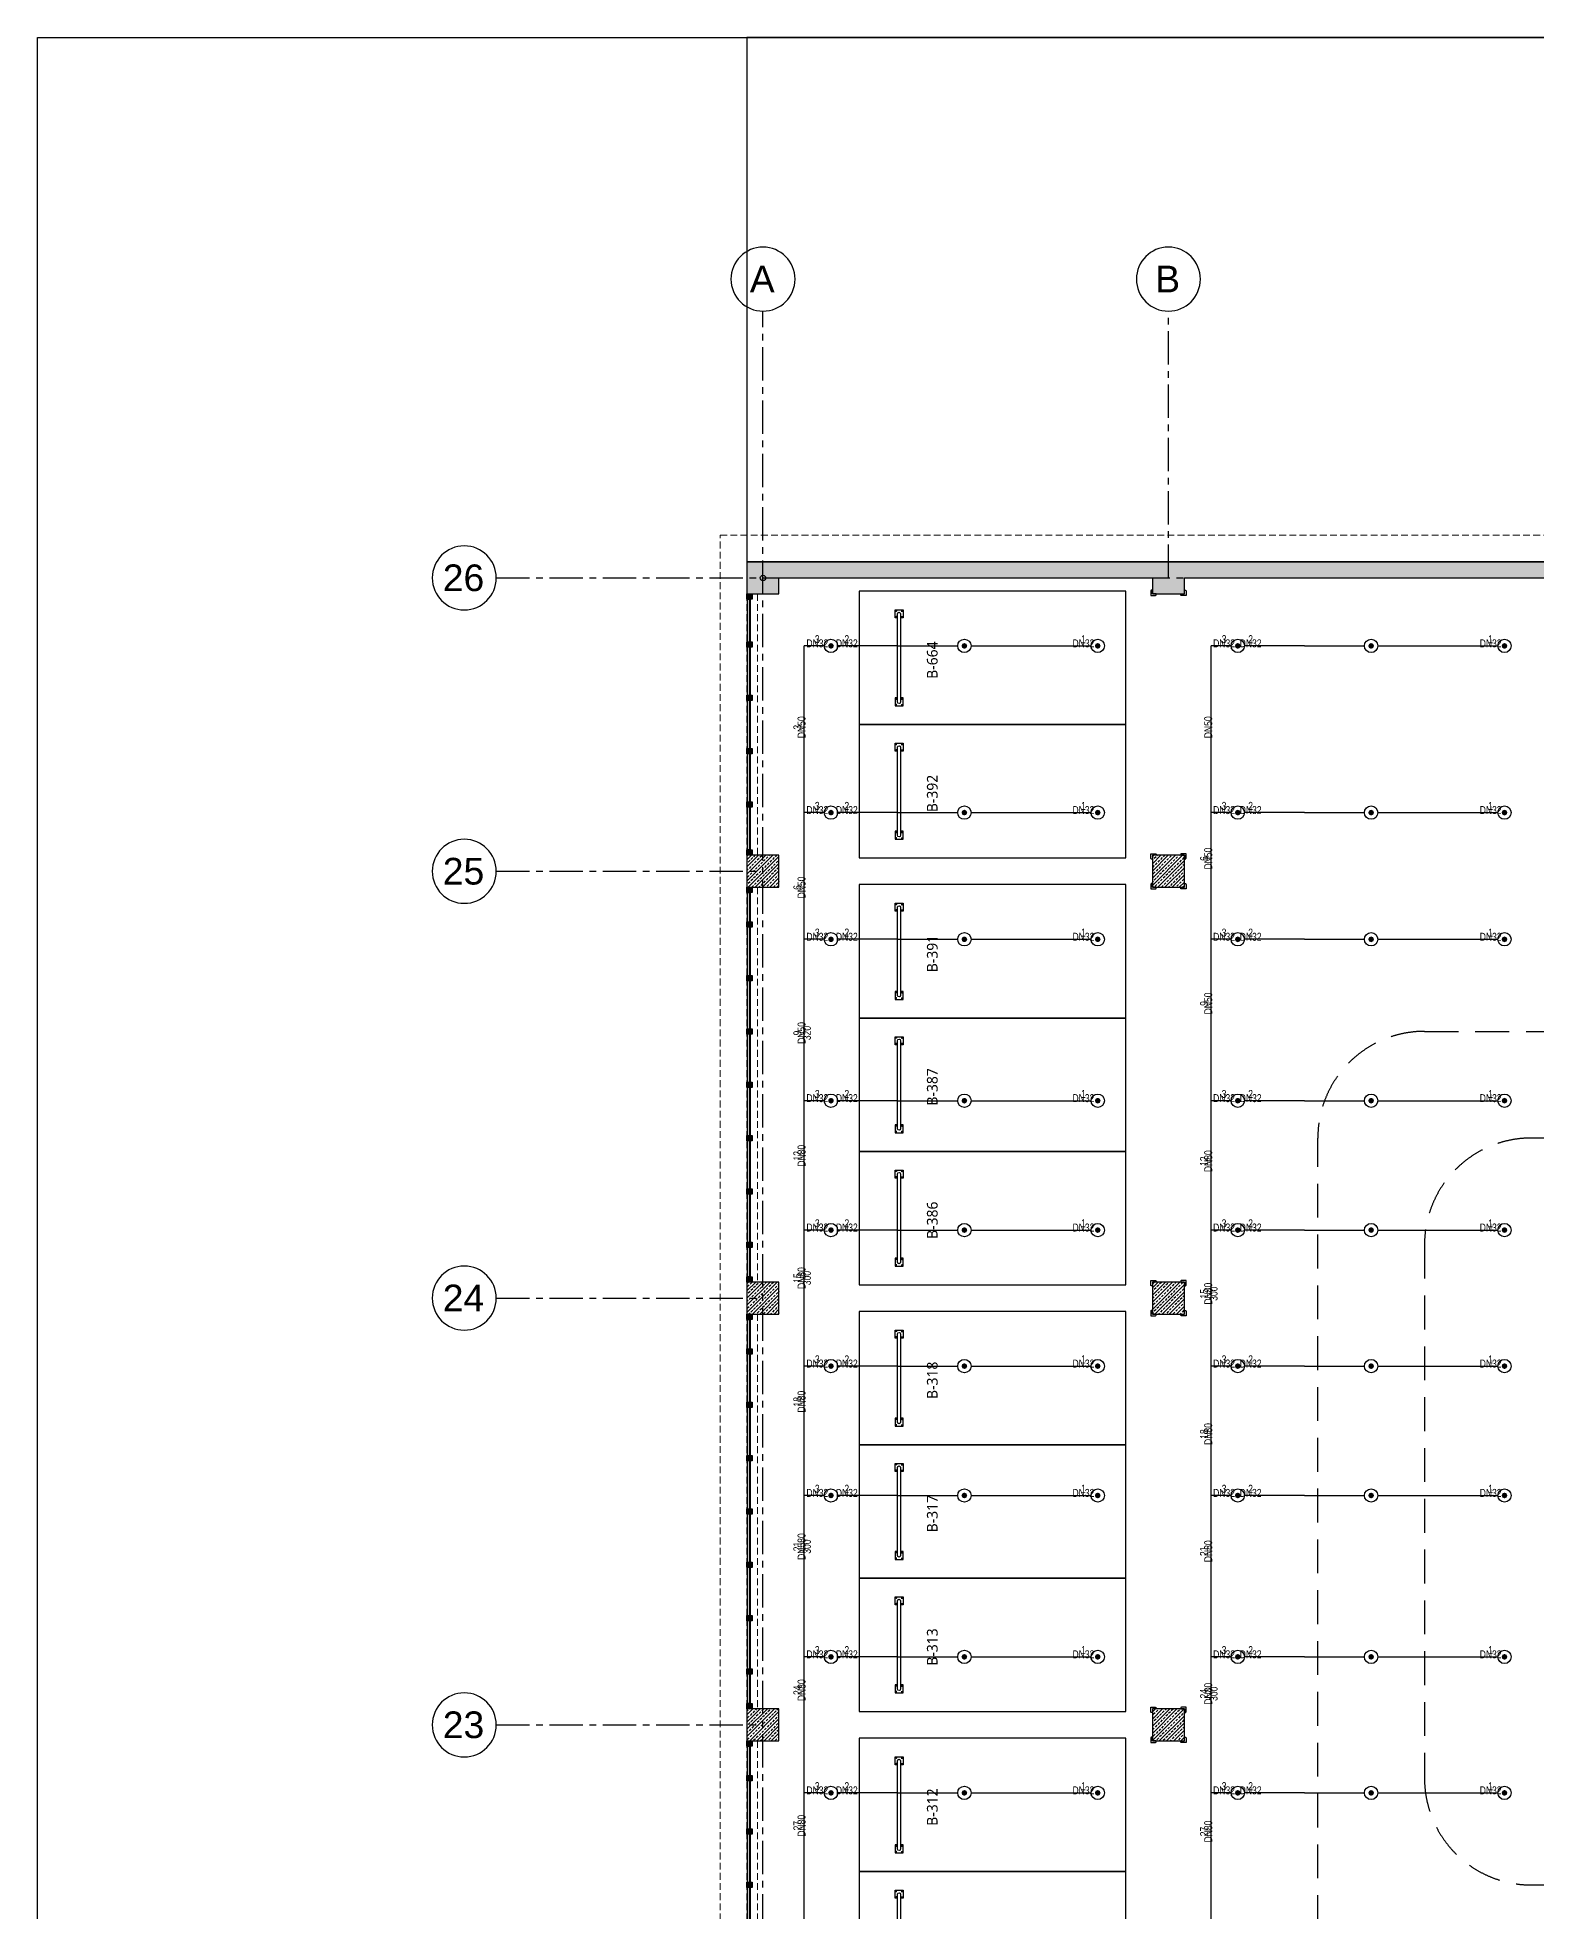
# Model space of a CAD drawing. Header units: millimetres. Extents: x -379292 to 1221486, y 92049 to 447512.
# Drawn here: x 272528 to 300628, y 253121 to 288249 of the extents above; entities that cross this region are included whole.
import ezdxf
from ezdxf.enums import TextEntityAlignment as Align
from ezdxf.lldxf.tags import DXFTag

# ---------------------------------------------------------------- set-up
doc = ezdxf.new("R2010")
doc.units = ezdxf.units.MM
doc.linetypes.add('CENTER', pattern=[2, 1.25, -0.25, 0.25, -0.25])
doc.linetypes.add('HIDDEN', pattern=[9.525, 6.35, -3.175])
for name, color, linetype in [('-M-YNGN-SPR-YUK', 7, 'Continuous'), ('-M-YNGN-ZON1-CAP-', 7, 'Continuous'), ('-M-YNGN-ZON1-SPR-', 7, 'Continuous'), ('05_AXIS', 211, 'CENTER'), ('05_AXIS NAME', 7, 'Continuous'), ('05_HANDRAIL', 153, 'Continuous'), ('05_HATCH CONCRETE', 141, 'Continuous'), ('05_HATCH SOLID-2', 253, 'Continuous'), ('05_SYMBOL', 2, 'Continuous'), ('202-A-Y-MahalAd', 141, 'Continuous')]:
    doc.layers.add(name, color=color, linetype=linetype)
doc.layers.add('-M-YNGN-ZON1', color=5, linetype='SP', lineweight=30)
doc.layers.add('06_FORMWORK HIDDEN', color=252, linetype='HIDDEN2', lineweight=0)
doc.styles.add('CIZGI', font='tahoma.ttf', dxfattribs={"width": 0.8, "oblique": 20})
doc.styles.add('PIPESIZE', font='hcad.shx', dxfattribs={"width": 0.8})
doc.styles.add('SPR-NOT', font='romans.shx')
doc.styles.get("Standard").update_dxf_attribs({"font": 'segoeuil.ttf'})
doc.styles.add('YAZI-5', font='arial.ttf', dxfattribs={"height": 5})
tags = doc.linetypes.add('HIDDEN2', pattern=[0.1875, 0.125, -0.0625]).pattern_tags.tags
tags[6:7] = [DXFTag(74, 4), DXFTag(75, 0), DXFTag(340, '0'), DXFTag(46, 0.0), DXFTag(50, 0.0), DXFTag(44, 0.0), DXFTag(45, 0.0)]
tags[4:5] = [DXFTag(74, 4), DXFTag(75, 0), DXFTag(340, '0'), DXFTag(46, 0.0), DXFTag(50, 0.0), DXFTag(44, 0.0), DXFTag(45, 0.0)]
doc.linetypes.add('SP', pattern='A,2,-0.1,["SP",CIZGI,S=0.14,R=0.2,X=0,Y=-0.07],-0.255', length=2.355)
pattern_1 = [(225, (905000, -3e-07), (67.351921, -67.351921), []), (225, (904932.65, -3e-07), (67.351921, -67.351921), [47.625, -23.8125])]

# ---------------------------------------------------------------- blocks, each defined once
blk = doc.blocks.new('AWAKS ADI')
at = {"layer": '05_AXIS NAME', "color": 2}
blk.add_circle((0, 0), 6, dxfattribs=at)
at = {"layer": '05_AXIS NAME', "style": 'YAZI-5'}
blk.add_attdef('AKSADI', text='', height=5, dxfattribs=at).set_placement((0, 0), align=Align.MIDDLE_CENTER)
blk = doc.blocks.new('202_Aks')
at = {"layer": '05_AXIS', "ltscale": 500}
for p, q in [((0, -182300), (0, 5000)), ((7600, 0), (7600, 5000)), ((-5000, 0), (142900, 0)), ((-5000, -5500), (0, -5500)), ((-5000, -13500), (0, -13500)), ((-5000, -21500), (0, -21500))]:
    blk.add_line(p, q, dxfattribs=at)
at = {"layer": '05_AXIS NAME'}
ref = blk.add_blockref('AWAKS ADI', (0, 5600), dxfattribs=dict(at, xscale=-100, yscale=100, zscale=100))
ref.add_attrib('AKSADI', 'A', dxfattribs={"height": 500, "style": 'YAZI-5'}).set_placement((-14, 5602), align=Align.MIDDLE_CENTER)
ref = blk.add_blockref('AWAKS ADI', (7600, 5600), dxfattribs=dict(at, xscale=-100, yscale=100, zscale=100))
ref.add_attrib('AKSADI', 'B', dxfattribs={"height": 500, "style": 'YAZI-5'}).set_placement((7586, 5602), align=Align.MIDDLE_CENTER)
ref = blk.add_blockref('AWAKS ADI', (-5600, 0), dxfattribs=dict(at, xscale=-100, yscale=100, zscale=100))
ref.add_attrib('AKSADI', '26', dxfattribs={"height": 500, "style": 'YAZI-5'}).set_placement((-5614, 2), align=Align.MIDDLE_CENTER)
ref = blk.add_blockref('AWAKS ADI', (-5600, -5500), dxfattribs=dict(at, xscale=-100, yscale=100, zscale=100))
ref.add_attrib('AKSADI', '25', dxfattribs={"height": 500, "style": 'YAZI-5'}).set_placement((-5614, -5498), align=Align.MIDDLE_CENTER)
ref = blk.add_blockref('AWAKS ADI', (-5600, -13500), dxfattribs=dict(at, xscale=-100, yscale=100, zscale=100))
ref.add_attrib('AKSADI', '24', dxfattribs={"height": 500, "style": 'YAZI-5'}).set_placement((-5614, -13498), align=Align.MIDDLE_CENTER)
ref = blk.add_blockref('AWAKS ADI', (-5600, -21500), dxfattribs=dict(at, xscale=-100, yscale=100, zscale=100))
ref.add_attrib('AKSADI', '23', dxfattribs={"height": 500, "style": 'YAZI-5'}).set_placement((-5614, -21498), align=Align.MIDDLE_CENTER)
blk = doc.blocks.new('202_Vida')
at = {"color": 0, "linetype": 'ByBlock', "ltscale": 0.2}
for points in [[(1, 0), (-1, 0)], [(0, 1), (0, -1)]]:
    blk.add_lwpolyline(points, dxfattribs=at)
at = {"color": 0, "linetype": 'ByBlock'}
for radius in [0.42, 0.23, 0.155]:
    blk.add_circle((0, 0), radius, dxfattribs=at)
blk = doc.blocks.new('202_Stoper')
at = {"color": 0, "linetype": 'ByBlock'}
for points in [[(-750, -30), (-750, -75), (-900, -75), (-900, 75), (-750, 75), (-750, 30)], [(750, -30), (750, -75), (900, -75), (900, 75), (750, 75), (750, 30)]]:
    blk.add_lwpolyline(points, dxfattribs=at)
blk.add_lwpolyline([(825, -30, 1), (825, 30), (-825, 30, 1), (-825, -30)], format="xyb", close=True, dxfattribs=at)
at = {"color": 0, "linetype": 'ByBlock', "yscale": 10, "zscale": 10, "rotation": 180}
for p, xscale in [((-877, 53), -10), ((-772, 53), 10), ((772, 53), -10), ((877, 53), 10)]:
    blk.add_blockref('202_Vida', p, dxfattribs=dict(at, xscale=xscale))
at = {"color": 0, "linetype": 'ByBlock', "yscale": 10, "zscale": 10}
for p, xscale in [((-877, -52), 10), ((-772, -52), -10), ((772, -52), 10), ((877, -52), -10)]:
    blk.add_blockref('202_Vida', p, dxfattribs=dict(at, xscale=xscale))
blk = doc.blocks.new('202_Mahalblok')
at = {"color": 0, "linetype": 'ByBlock', "flags": 128}
blk.add_lwpolyline([(0, 0), (0, 5000), (2500, 5000), (2500, 0)], close=True, dxfattribs=at)
at = {"color": 252}
blk.add_blockref('202_Stoper', (1250, 750), dxfattribs=at)
at = {"color": 0, "linetype": 'ByBlock', "ltscale": 25}
blk.add_attdef('MAHALNO', text='', height=200, dxfattribs=at).set_placement((1209, 1390), align=Align.BOTTOM_CENTER)
blk = doc.blocks.new('202_KorkulukDikme')
at = {"ltscale": 25}
h = blk.add_hatch(color=253, dxfattribs=at)
h.dxf.hatch_style = 1
h.paths.add_polyline_path([(-50, 0), (-50, 100), (50, 100), (50, 0)])
at = {"color": 0, "linetype": 'ByBlock', "ltscale": 25}
blk.add_lwpolyline([(-50, 0), (-50, 100), (50, 100), (50, 0)], close=True, dxfattribs=at)
blk = doc.blocks.new('*U10')
at = {"ltscale": 25}
h = blk.add_hatch(color=253, dxfattribs=at)
h.dxf.hatch_style = 1
h.paths.add_polyline_path([(100, 60), (4800, 60), (4800, 10), (100, 10)])
at = {"color": 0, "linetype": 'ByBlock', "ltscale": 25}
blk.add_lwpolyline([(100, 60), (4800, 60), (4800, 10), (100, 10)], close=True, dxfattribs=at)
blk.add_lwpolyline([(100, 45), (4800, 45)], dxfattribs=at)
at = {"ltscale": 25}
for p in [(50, 0), (950, 0), (1950, 0), (2950, 0), (3950, 0), (4850, 0)]:
    blk.add_blockref('202_KorkulukDikme', p, dxfattribs=at)
blk = doc.blocks.new('*U13')
at = {"ltscale": 25}
h = blk.add_hatch(color=253, dxfattribs=at)
h.dxf.hatch_style = 1
h.paths.add_polyline_path([(100, 60), (7300, 60), (7300, 10), (100, 10)])
at = {"color": 0, "linetype": 'ByBlock', "ltscale": 25}
blk.add_lwpolyline([(100, 60), (7300, 60), (7300, 10), (100, 10)], close=True, dxfattribs=at)
blk.add_lwpolyline([(100, 45), (7300, 45)], dxfattribs=at)
at = {"ltscale": 25}
for p in [(50, 0), (700, 0), (1700, 0), (2700, 0), (3700, 0), (4700, 0), (5700, 0), (6700, 0), (7350, 0)]:
    blk.add_blockref('202_KorkulukDikme', p, dxfattribs=at)
blk = doc.blocks.new('*U14')
at = {"ltscale": 25}
h = blk.add_hatch(color=253, dxfattribs=at)
h.dxf.hatch_style = 1
h.paths.add_polyline_path([(100, 60), (7300, 60), (7300, 10), (100, 10)])
at = {"color": 0, "linetype": 'ByBlock', "ltscale": 25}
blk.add_lwpolyline([(100, 60), (7300, 60), (7300, 10), (100, 10)], close=True, dxfattribs=at)
blk.add_lwpolyline([(100, 45), (7300, 45)], dxfattribs=at)
at = {"ltscale": 25}
for p in [(50, 0), (700, 0), (1700, 0), (2700, 0), (3700, 0), (4700, 0), (5700, 0), (6700, 0), (7350, 0)]:
    blk.add_blockref('202_KorkulukDikme', p, dxfattribs=at)
blk = doc.blocks.new('*U15')
at = {"ltscale": 25}
h = blk.add_hatch(color=253, dxfattribs=at)
h.dxf.hatch_style = 1
h.paths.add_polyline_path([(100, 60), (7300, 60), (7300, 10), (100, 10)])
at = {"color": 0, "linetype": 'ByBlock', "ltscale": 25}
blk.add_lwpolyline([(100, 60), (7300, 60), (7300, 10), (100, 10)], close=True, dxfattribs=at)
blk.add_lwpolyline([(100, 45), (7300, 45)], dxfattribs=at)
at = {"ltscale": 25}
for p in [(50, 0), (700, 0), (1700, 0), (2700, 0), (3700, 0), (4700, 0), (5700, 0), (6700, 0), (7350, 0)]:
    blk.add_blockref('202_KorkulukDikme', p, dxfattribs=at)
blk = doc.blocks.new('bariyer')
at = {"color": 8, "ltscale": 25}
blk.add_lwpolyline([(0, -70), (15, -70, 0.414214), (30, -55), (30, 30), (-55, 30, 0.414214), (-70, 15), (-70, 0), (0, 0)], format="xyb", close=True, dxfattribs=at)
blk = doc.blocks.new('OtoParkBodrumKatMimari')
at = {"layer": '05_HATCH CONCRETE'}
h = blk.add_hatch(dxfattribs=at)
h.set_pattern_fill('ANSI33', color=8, scale=15, angle=180, style=0)
h.set_pattern_definition(pattern_1)
h.paths.add_polyline_path([(12300, 177300), (12300, 177000), (12900, 177000), (12900, 177300), (19900, 177300), (19900, 177000), (20500, 177000), (20500, 177300), (28300, 177300), (28300, 177000), (28900, 177000), (28900, 177300), (36700, 177300), (36700, 177000), (37300, 177000), (37300, 177300), (45100, 177300), (45100, 177000), (45700, 177000), (45700, 177300), (53500, 177300), (53500, 177000), (54100, 177000), (54100, 177300), (61900, 177300), (61900, 177000), (62500, 177000), (62500, 177300), (70300, 177300), (70300, 177000), (70900, 177000), (70900, 177600), (4700, 177600), (4700, 177000), (5300, 177000), (5300, 177300)])
h = blk.add_hatch(dxfattribs=at)
h.set_pattern_fill('ANSI33', color=8, scale=15, angle=180, style=0)
h.set_pattern_definition(pattern_1)
h.paths.add_polyline_path([(5300, 171500), (5300, 172100), (4700, 172100), (4700, 171500)])
h = blk.add_hatch(dxfattribs=at)
h.set_pattern_fill('ANSI33', color=8, scale=15, angle=180, style=0)
h.set_pattern_definition(pattern_1)
h.paths.add_polyline_path([(12900, 172100), (12300, 172100), (12300, 171500), (12900, 171500)])
h = blk.add_hatch(dxfattribs=at)
h.set_pattern_fill('ANSI33', color=8, scale=15, angle=180, style=0)
h.set_pattern_definition(pattern_1)
h.paths.add_polyline_path([(5300, 163500), (5300, 164100), (4700, 164100), (4700, 163500)])
h = blk.add_hatch(dxfattribs=at)
h.set_pattern_fill('ANSI33', color=8, scale=15, angle=180, style=0)
h.set_pattern_definition(pattern_1)
h.paths.add_polyline_path([(12900, 164100), (12300, 164100), (12300, 163500), (12900, 163500)])
h = blk.add_hatch(dxfattribs=at)
h.set_pattern_fill('ANSI33', color=8, scale=15, angle=180, style=0)
h.set_pattern_definition(pattern_1)
h.paths.add_polyline_path([(5300, 155500), (5300, 156100), (4700, 156100), (4700, 155500)])
h = blk.add_hatch(dxfattribs=at)
h.set_pattern_fill('ANSI33', color=8, scale=15, angle=180, style=0)
h.set_pattern_definition(pattern_1)
h.paths.add_polyline_path([(12900, 156100), (12300, 156100), (12300, 155500), (12900, 155500)])
at = {"color": 5}
for points in [[(12300, 177300), (12300, 177000), (12900, 177000), (12900, 177300), (19900, 177300)], [(70900, 177600), (4700, 177600), (4700, 177000), (5300, 177000), (5300, 177300), (12300, 177300)]]:
    blk.add_lwpolyline(points, dxfattribs=at)
for points in [[(5300, 171500), (5300, 172100), (4700, 172100), (4700, 171500)], [(12900, 172100), (12300, 172100), (12300, 171500), (12900, 171500)], [(5300, 163500), (5300, 164100), (4700, 164100), (4700, 163500)], [(12900, 164100), (12300, 164100), (12300, 163500), (12900, 163500)], [(5300, 155500), (5300, 156100), (4700, 156100), (4700, 155500)], [(12900, 156100), (12300, 156100), (12300, 155500), (12900, 155500)]]:
    blk.add_lwpolyline(points, close=True, dxfattribs=at)
blk.add_circle((5000, 177300), 50)
at = {"layer": '05_HATCH SOLID-2', "color": 251, "ltscale": 25}
for points in [[(-8600, 187430), (150500, 187430)], [(150500, -8770), (-8600, -8770), (-8600, 187430)], [(150500, -8770), (150500, 187430), (4700, 187430), (4700, 177600), (135600, 177600), (135600, 144600), (143200, 144600), (143200, 59700), (90240, -300), (70300, -300), (63119, 5881)]]:
    blk.add_lwpolyline(points, dxfattribs=at)
at = {"layer": '05_SYMBOL', "color": 252, "linetype": 'HIDDEN', "ltscale": 100}
blk.add_lwpolyline([(17400, 168800, 0.414214), (15400, 166800)], format="xyb", dxfattribs=at)
for points in [[(17400, 168800), (130500, 168800)], [(15400, 51961), (15400, 166800)]]:
    blk.add_lwpolyline(points, dxfattribs=at)
blk.add_lwpolyline([(130500, 154800), (130500, 164800, 0.414214), (128500, 166800), (19400, 166800, 0.414214), (17400, 164800), (17400, 154800, 0.414214), (19400, 152800), (128500, 152800, 0.414214)], format="xyb", close=True, dxfattribs=at)
at = {"layer": '06_FORMWORK HIDDEN', "linetype": 'HIDDEN', "ltscale": 20}
for p, q in [((4200, 178100), (136100, 178100)), ((4200, 55933), (4200, 178100)), ((4700, 177000), (4700, 172100)), ((4900, 177000), (4900, 172100)), ((4700, 171500), (4700, 164100)), ((4900, 171500), (4900, 164100)), ((4700, 163500), (4700, 156100)), ((4900, 163500), (4900, 156100)), ((4700, 155500), (4700, 148100)), ((4900, 155500), (4900, 148100))]:
    blk.add_line(p, q, dxfattribs=at)
at = {"layer": '05_AXIS'}
blk.add_blockref('202_Aks', (5000, 177300), dxfattribs=at)
at = {"layer": '05_HANDRAIL', "rotation": 269.9999999999995}
for name, p in [('*U10', (4700, 177000)), ('*U13', (4700, 171500)), ('*U14', (4700, 163500)), ('*U15', (4700, 155500))]:
    blk.add_blockref(name, p, dxfattribs=at)
at = {"layer": '05_SYMBOL', "color": 8, "rotation": 180}
for p in [(12300, 177000), (12300, 171500), (12300, 163500), (12300, 155500)]:
    blk.add_blockref('bariyer', p, dxfattribs=at)
at = {"layer": '05_SYMBOL', "color": 8, "xscale": -1, "rotation": 180}
for p in [(12900, 177000), (12900, 171500), (12900, 163500), (12900, 155500)]:
    blk.add_blockref('bariyer', p, dxfattribs=at)
at = {"layer": '05_SYMBOL', "color": 8, "xscale": -1}
for p in [(12300, 172100), (12300, 164100), (12300, 156100)]:
    blk.add_blockref('bariyer', p, dxfattribs=at)
at = {"layer": '05_SYMBOL', "color": 8}
for p in [(12900, 172100), (12900, 164100), (12900, 156100)]:
    blk.add_blockref('bariyer', p, dxfattribs=at)
at = {"layer": '202-A-Y-MahalAd', "color": 8, "ltscale": 25}
ref = blk.add_blockref('202_Mahalblok', (6800, 174550), dxfattribs=dict(at, xscale=-1, rotation=270))
ref.add_attrib('MAHALNO', 'B-664', dxfattribs={"layer": '0', "color": 0, "linetype": 'ByBlock', "ltscale": 25, "height": 200, "rotation": 90}).set_placement((8333, 175759), align=Align.BOTTOM_CENTER)
ref = blk.add_blockref('202_Mahalblok', (6800, 172050), dxfattribs=dict(at, xscale=-1, rotation=270))
ref.add_attrib('MAHALNO', 'B-392', dxfattribs={"layer": '0', "color": 0, "linetype": 'ByBlock', "ltscale": 25, "height": 200, "rotation": 90}).set_placement((8333, 173259), align=Align.BOTTOM_CENTER)
ref = blk.add_blockref('202_Mahalblok', (6800, 169050), dxfattribs=dict(at, xscale=-1, rotation=270))
ref.add_attrib('MAHALNO', 'B-391', dxfattribs={"layer": '0', "color": 0, "linetype": 'ByBlock', "ltscale": 25, "height": 200, "rotation": 90}).set_placement((8333, 170259), align=Align.BOTTOM_CENTER)
ref = blk.add_blockref('202_Mahalblok', (6800, 166550), dxfattribs=dict(at, xscale=-1, rotation=270))
ref.add_attrib('MAHALNO', 'B-387', dxfattribs={"layer": '0', "color": 0, "linetype": 'ByBlock', "ltscale": 25, "height": 200, "rotation": 90}).set_placement((8333, 167759), align=Align.BOTTOM_CENTER)
ref = blk.add_blockref('202_Mahalblok', (6800, 164050), dxfattribs=dict(at, xscale=-1, rotation=270))
ref.add_attrib('MAHALNO', 'B-386', dxfattribs={"layer": '0', "color": 0, "linetype": 'ByBlock', "ltscale": 25, "height": 200, "rotation": 90}).set_placement((8333, 165259), align=Align.BOTTOM_CENTER)
ref = blk.add_blockref('202_Mahalblok', (6800, 161050), dxfattribs=dict(at, xscale=-1, rotation=270))
ref.add_attrib('MAHALNO', 'B-318', dxfattribs={"layer": '0', "color": 0, "linetype": 'ByBlock', "ltscale": 25, "height": 200, "rotation": 90}).set_placement((8333, 162259), align=Align.BOTTOM_CENTER)
ref = blk.add_blockref('202_Mahalblok', (6800, 158550), dxfattribs=dict(at, xscale=-1, rotation=270))
ref.add_attrib('MAHALNO', 'B-317', dxfattribs={"layer": '0', "color": 0, "linetype": 'ByBlock', "ltscale": 25, "height": 200, "rotation": 90}).set_placement((8333, 159759), align=Align.BOTTOM_CENTER)
ref = blk.add_blockref('202_Mahalblok', (6800, 156050), dxfattribs=dict(at, xscale=-1, rotation=270))
ref.add_attrib('MAHALNO', 'B-313', dxfattribs={"layer": '0', "color": 0, "linetype": 'ByBlock', "ltscale": 25, "height": 200, "rotation": 90}).set_placement((8333, 157259), align=Align.BOTTOM_CENTER)
ref = blk.add_blockref('202_Mahalblok', (6800, 153050), dxfattribs=dict(at, xscale=-1, rotation=270))
ref.add_attrib('MAHALNO', 'B-312', dxfattribs={"layer": '0', "color": 0, "linetype": 'ByBlock', "ltscale": 25, "height": 200, "rotation": 90}).set_placement((8333, 154259), align=Align.BOTTOM_CENTER)
ref = blk.add_blockref('202_Mahalblok', (6800, 150550), dxfattribs=dict(at, xscale=-1, rotation=270))
ref.add_attrib('MAHALNO', 'B-275', dxfattribs={"layer": '0', "color": 0, "linetype": 'ByBlock', "ltscale": 25, "height": 200, "rotation": 90}).set_placement((8333, 151759), align=Align.BOTTOM_CENTER)
blk = doc.blocks.new('SP-C-UP-12')
at = {"ltscale": 10}
blk.add_line((0, 0), (0, 0), dxfattribs=at)
at = {"color": 1, "linetype": 'Continuous'}
blk.add_circle((0, 0), 12.5, dxfattribs=at)
at = {"ltscale": 10}
for points in [[(-5.4, 0), (-3.8, 3.8), (-3.8, -3.8), (0, 5.4)], [(-3.8, -3.8), (0, 5.4), (0, -5.4), (3.8, 3.8)], [(0, -5.4), (3.8, 3.8), (3.8, -3.8), (5.4, 0)]]:
    blk.add_solid(points, dxfattribs=at)
at = {"layer": '-M-YNGN-SPR-YUK', "style": 'SPR-NOT', "width": 0.5, "flags": 9}
for tag, p in [('YUK', (0, 17.8)), ('CAP', (0, 14.4)), ('TIP', (0.2, 10.8))]:
    blk.add_attdef(tag, text='', height=2.5, dxfattribs=at).set_placement(p, align=Align.MIDDLE_CENTER)
blk = doc.blocks.new('A$C69E769C9')
at = {"layer": '-M-YNGN-ZON1', "linetype": 'SP', "ltscale": 500}
for p, q in [((-347.7, 2880.3), (-385.2, 2880.3)), ((-385.2, 119), (-385.2, 2880.3)), ((-210.2, 2880.3), (-322.7, 2880.3)), ((-210.2, 2880.3), (-97.7, 2880.3)), ((-72.7, 2880.3), (152.3, 2880.3)), ((414.8, 2880.3), (377.3, 2880.3)), ((377.3, 0), (377.3, 2880.3)), ((552.3, 2880.3), (439.8, 2880.3)), ((552.3, 2880.3), (664.8, 2880.3)), ((689.8, 2880.3), (914.8, 2880.3)), ((-347.7, 2567.8), (-385.2, 2567.8)), ((-210.2, 2567.8), (-322.7, 2567.8)), ((-210.2, 2567.8), (-97.7, 2567.8)), ((-72.7, 2567.8), (152.3, 2567.8)), ((414.8, 2567.8), (377.3, 2567.8)), ((552.3, 2567.8), (439.8, 2567.8)), ((552.3, 2567.8), (664.8, 2567.8)), ((689.8, 2567.8), (914.8, 2567.8)), ((-347.7, 2330.3), (-385.2, 2330.3)), ((-210.2, 2330.3), (-322.7, 2330.3)), ((-210.2, 2330.3), (-97.7, 2330.3)), ((-72.7, 2330.3), (152.3, 2330.3)), ((414.8, 2330.3), (377.3, 2330.3)), ((552.3, 2330.3), (439.8, 2330.3)), ((552.3, 2330.3), (664.8, 2330.3)), ((689.8, 2330.3), (914.8, 2330.3)), ((-347.7, 2027.8), (-385.2, 2027.8)), ((-210.2, 2027.8), (-322.7, 2027.8)), ((-210.2, 2027.8), (-97.7, 2027.8)), ((-72.7, 2027.8), (152.3, 2027.8)), ((414.8, 2027.8), (377.3, 2027.8)), ((552.3, 2027.8), (439.8, 2027.8)), ((552.3, 2027.8), (664.8, 2027.8)), ((689.8, 2027.8), (914.8, 2027.8)), ((-347.7, 1785.3), (-385.2, 1785.3)), ((-210.2, 1785.3), (-322.7, 1785.3)), ((-210.2, 1785.3), (-97.7, 1785.3)), ((-72.7, 1785.3), (152.3, 1785.3)), ((414.8, 1785.3), (377.3, 1785.3)), ((552.3, 1785.3), (439.8, 1785.3)), ((552.3, 1785.3), (664.8, 1785.3)), ((689.8, 1785.3), (914.8, 1785.3)), ((-347.7, 1530.3), (-385.2, 1530.3)), ((-210.2, 1530.3), (-322.7, 1530.3)), ((-210.2, 1530.3), (-97.7, 1530.3)), ((-72.7, 1530.3), (152.3, 1530.3)), ((414.8, 1530.3), (377.3, 1530.3)), ((552.3, 1530.3), (439.8, 1530.3)), ((552.3, 1530.3), (664.8, 1530.3)), ((689.8, 1530.3), (914.8, 1530.3)), ((-347.7, 1287.8), (-385.2, 1287.8)), ((-210.2, 1287.8), (-322.7, 1287.8)), ((-210.2, 1287.8), (-97.7, 1287.8)), ((-72.7, 1287.8), (152.3, 1287.8)), ((414.8, 1287.8), (377.3, 1287.8)), ((552.3, 1287.8), (439.8, 1287.8)), ((552.3, 1287.8), (664.8, 1287.8)), ((689.8, 1287.8), (914.8, 1287.8)), ((-347.7, 985.3), (-385.2, 985.3)), ((-210.2, 985.3), (-322.7, 985.3)), ((-210.2, 985.3), (-97.7, 985.3)), ((-72.7, 985.3), (152.3, 985.3)), ((414.8, 985.3), (377.3, 985.3)), ((552.3, 985.3), (439.8, 985.3)), ((552.3, 985.3), (664.8, 985.3)), ((689.8, 985.3), (914.8, 985.3)), ((-347.7, 730.3), (-385.2, 730.3)), ((-210.2, 730.3), (-322.7, 730.3)), ((-210.2, 730.3), (-97.7, 730.3)), ((-72.7, 730.3), (152.3, 730.3)), ((414.8, 730.3), (377.3, 730.3)), ((552.3, 730.3), (439.8, 730.3)), ((552.3, 730.3), (664.8, 730.3)), ((689.8, 730.3), (914.8, 730.3))]:
    blk.add_line(p, q, dxfattribs=at)
at = {"layer": '-M-YNGN-ZON1-SPR-', "linetype": 'Continuous'}
for p in [(-335.2, 2880.3), (-85.2, 2880.3), (164.8, 2880.3), (427.3, 2880.3), (677.3, 2880.3), (927.3, 2880.3), (-335.2, 2567.8), (-85.2, 2567.8), (164.8, 2567.8), (427.3, 2567.8), (677.3, 2567.8), (927.3, 2567.8), (-335.2, 2330.3), (-85.2, 2330.3), (164.8, 2330.3), (427.3, 2330.3), (677.3, 2330.3), (927.3, 2330.3), (-335.2, 2027.8), (-85.2, 2027.8), (164.8, 2027.8), (427.3, 2027.8), (677.3, 2027.8), (927.3, 2027.8), (-335.2, 1785.3), (-85.2, 1785.3), (164.8, 1785.3), (427.3, 1785.3), (677.3, 1785.3), (927.3, 1785.3), (-335.2, 1530.3), (-85.2, 1530.3), (164.8, 1530.3), (427.3, 1530.3), (677.3, 1530.3), (927.3, 1530.3), (-335.2, 1287.8), (-85.2, 1287.8), (164.8, 1287.8), (427.3, 1287.8), (677.3, 1287.8), (927.3, 1287.8), (-335.2, 985.3), (-85.2, 985.3), (164.8, 985.3), (427.3, 985.3), (677.3, 985.3), (927.3, 985.3), (-335.2, 730.3), (-85.2, 730.3), (164.8, 730.3), (427.3, 730.3), (677.3, 730.3), (927.3, 730.3)]:
    blk.add_blockref('SP-C-UP-12', p, dxfattribs=at)
at = {"layer": '-M-YNGN-ZON1-CAP-', "ltscale": 20, "style": 'PIPESIZE', "width": 0.8}
for p in [(-360.9, 2885.1), (-305.6, 2885.1), (138, 2885.1), (401.6, 2885.1), (451.4, 2885.1), (901.3, 2885.1), (-360.9, 2572.6), (-305.6, 2572.6), (138, 2572.6), (401.6, 2572.6), (451.4, 2572.6), (901.3, 2572.6), (-360.9, 2335.1), (-305.6, 2335.1), (138, 2335.1), (401.6, 2335.1), (451.4, 2335.1), (901.3, 2335.1), (-360.9, 2032.6), (-305.6, 2032.6), (138, 2032.6), (401.6, 2032.6), (451.4, 2032.6), (901.3, 2032.6), (-360.9, 1790.1), (-305.6, 1790.1), (138, 1790.1), (401.6, 1790.1), (451.4, 1790.1), (901.3, 1790.1), (-360.9, 1535.1), (-305.6, 1535.1), (138, 1535.1), (401.6, 1535.1), (451.4, 1535.1), (901.3, 1535.1), (-360.9, 1292.6), (-305.6, 1292.6), (138, 1292.6), (401.6, 1292.6), (451.4, 1292.6), (901.3, 1292.6), (-360.9, 990.1), (-305.6, 990.1), (138, 990.1), (401.6, 990.1), (451.4, 990.1), (901.3, 990.1), (-360.9, 735.1), (-305.6, 735.1), (138, 735.1), (401.6, 735.1), (451.4, 735.1), (901.3, 735.1)]:
    blk.add_text('DN32', height=15, dxfattribs=at).set_placement(p, align=Align.MIDDLE_CENTER)
at = {"layer": '-M-YNGN-ZON1-CAP-', "color": 6, "ltscale": 20, "style": 'PIPESIZE', "width": 0.8}
for s, p in [('3', (-360.9, 2892.9)), ('2', (-305.6, 2892.9)), ('1', (138, 2892.9)), ('3', (401.6, 2892.9)), ('2', (451.4, 2892.9)), ('1', (901.3, 2892.9)), ('3', (-360.9, 2580.4)), ('2', (-305.6, 2580.4)), ('1', (138, 2580.4)), ('3', (401.6, 2580.4)), ('2', (451.4, 2580.4)), ('1', (901.3, 2580.4)), ('3', (-360.9, 2342.9)), ('2', (-305.6, 2342.9)), ('1', (138, 2342.9)), ('3', (401.6, 2342.9)), ('2', (451.4, 2342.9)), ('1', (901.3, 2342.9)), ('3', (-360.9, 2040.4)), ('2', (-305.6, 2040.4)), ('1', (138, 2040.4)), ('3', (401.6, 2040.4)), ('2', (451.4, 2040.4)), ('1', (901.3, 2040.4)), ('3', (-360.9, 1797.9)), ('2', (-305.6, 1797.9)), ('1', (138, 1797.9)), ('3', (401.6, 1797.9)), ('2', (451.4, 1797.9)), ('1', (901.3, 1797.9)), ('3', (-360.9, 1542.9)), ('2', (-305.6, 1542.9)), ('1', (138, 1542.9)), ('3', (401.6, 1542.9)), ('2', (451.4, 1542.9)), ('1', (901.3, 1542.9)), ('3', (-360.9, 1300.4)), ('2', (-305.6, 1300.4)), ('1', (138, 1300.4)), ('3', (401.6, 1300.4)), ('2', (451.4, 1300.4)), ('1', (901.3, 1300.4)), ('3', (-360.9, 997.9)), ('2', (-305.6, 997.9)), ('1', (138, 997.9)), ('3', (401.6, 997.9)), ('2', (451.4, 997.9)), ('1', (901.3, 997.9)), ('3', (-360.9, 742.9)), ('2', (-305.6, 742.9)), ('1', (138, 742.9)), ('3', (401.6, 742.9)), ('2', (451.4, 742.9)), ('1', (901.3, 742.9))]:
    blk.add_text(s, height=15, dxfattribs=at).set_placement(p, align=Align.MIDDLE_CENTER)
at = {"layer": '-M-YNGN-ZON1-CAP-', "ltscale": 20, "style": 'PIPESIZE', "width": 0.8}
for s, p in [('DN50', (-390.4, 2727.8)), ('DN50', (371.9, 2727.8)), ('DN50', (371.9, 2481.7)), ('DN50', (-390.4, 2427.5)), ('DN50', (371.9, 2210.1)), ('DN50', (-390.4, 2154.7)), ('320', (-380.5, 2154.7)), ('DN80', (-390.4, 1924.6)), ('DN80', (371.9, 1914.4)), ('DN80', (-390.4, 1695.3)), ('300', (-380.5, 1695.3)), ('DN80', (371.9, 1666.1)), ('300', (381.9, 1666.1)), ('DN80', (-390.4, 1463.6)), ('DN80', (371.9, 1403)), ('DN580', (-390.4, 1192)), ('300', (-380.5, 1192)), ('DN80', (371.9, 1183.2)), ('DN80', (-390.4, 922.7)), ('DN80', (371.9, 916.1)), ('300', (381.9, 916.1)), ('DN80', (-390.4, 668.7)), ('DN80', (371.9, 657.9))]:
    blk.add_text(s, height=15, rotation=90, dxfattribs=at).set_placement(p, align=Align.MIDDLE_CENTER)
at = {"layer": '-M-YNGN-ZON1-CAP-', "color": 6, "ltscale": 20, "style": 'PIPESIZE', "width": 0.8}
for s, p in [('3', (-398.2, 2727.8)), ('6', (364.1, 2481.7)), ('6', (-398.2, 2427.5)), ('9', (364.1, 2210.1)), ('9', (-398.2, 2154.7)), ('12', (-398.2, 1924.6)), ('12', (364.1, 1914.4)), ('15', (-398.2, 1695.3)), ('15', (364.1, 1666.1)), ('18', (-398.2, 1463.6)), ('18', (364.1, 1403)), ('21', (-398.2, 1192)), ('21', (364.1, 1183.2)), ('24', (-398.2, 922.7)), ('24', (364.1, 916.1)), ('27', (-398.2, 668.7)), ('27', (364.1, 657.9))]:
    blk.add_text(s, height=15, rotation=90, dxfattribs=at).set_placement(p, align=Align.MIDDLE_CENTER)

msp = doc.modelspace()

# ---------------------------------------------------------------- block references
at = {"color": 8}
msp.add_blockref('OtoParkBodrumKatMimari', (281127.6, 100818.8), dxfattribs=at)

# ---------------------------------------------------------------- next in the draw order: block references
at = {"layer": '-M-YNGN-ZON1', "ltscale": 25, "xscale": 10, "yscale": 10, "zscale": 10}
msp.add_blockref('A$C69E769C9', (290754.3, 248041), dxfattribs=at)

doc.saveas('drawing.dxf')
